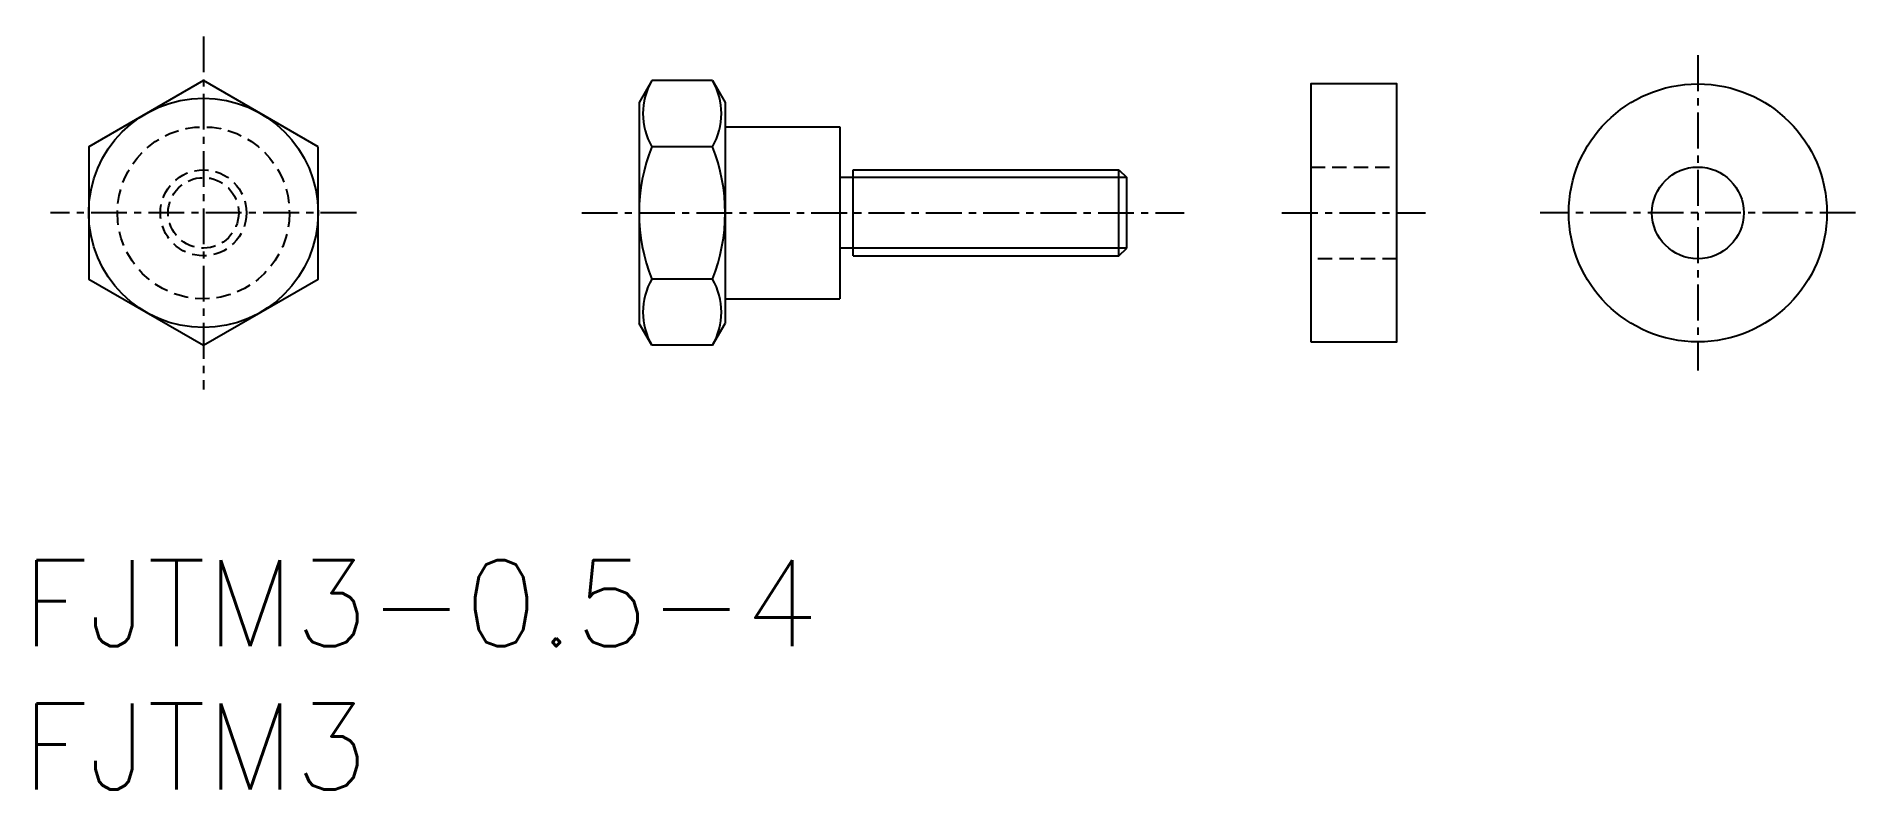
# Model space of a CAD drawing. Extents: x 114.2 to 177.6, y 88.2 to 114.5.
import ezdxf
from ezdxf.enums import TextEntityAlignment as Align

# ---------------------------------------------------------------- set-up
doc = ezdxf.new("R2010")
doc.units = 0
doc.linetypes.add('CENTER', pattern=[2, 1.25, -0.25, 0.25, -0.25])
doc.linetypes.add('DASHED', pattern=[0.75, 0.5, -0.25])
doc.layers.get('0').update_dxf_attribs({"linetype": 'CONTINUOUS'})
doc.layers.add('CENTER', color=1, linetype='CENTER')
doc.styles.get("Standard").update_dxf_attribs({"font": 'txt.shx', "bigfont": 'extfont.shx'})

msp = doc.modelspace()

# ---------------------------------------------------------------- linework, layer by layer
at = {"color": 7, "linetype": 'CONTINUOUS'}
for p, q in [((135.607, 112.941), (135.166, 112.176)), ((137.725, 112.941), (135.607, 112.941)), ((137.725, 112.941), (138.166, 112.176)), ((135.166, 112.176), (135.166, 104.467)), ((138.166, 112.176), (138.166, 104.467)), ((138.166, 111.322), (142.166, 111.322)), ((142.166, 111.322), (142.166, 105.322)), ((137.725, 110.631), (135.607, 110.631)), ((142.634, 106.822), (142.634, 109.822)), ((142.634, 109.822), (151.895, 109.822)), ((151.895, 109.822), (152.166, 109.551)), ((151.895, 106.822), (151.895, 109.822)), ((152.166, 107.092), (152.166, 109.551)), ((142.634, 106.822), (151.895, 106.822)), ((151.895, 106.822), (152.166, 107.092)), ((137.725, 106.012), (135.607, 106.012)), ((138.166, 105.322), (142.166, 105.322)), ((135.607, 103.703), (135.166, 104.467)), ((137.725, 103.703), (138.166, 104.467)), ((137.725, 103.703), (135.607, 103.703))]:
    msp.add_line(p, q, dxfattribs=at)
at = {"color": 3, "linetype": 'DASHED'}
for p, q in [((158.581, 109.922), (161.581, 109.922)), ((161.581, 106.722), (158.581, 106.722))]:
    msp.add_line(p, q, dxfattribs=at)
at = {"color": 3, "linetype": 'CONTINUOUS'}
for p, q in [((152.166, 109.551), (142.166, 109.551)), ((152.166, 107.092), (142.166, 107.092))]:
    msp.add_line(p, q, dxfattribs=at)
at = {"color": 7, "linetype": 'CONTINUOUS'}
for points in [[(123.975, 110.631), (119.975, 112.941), (115.975, 110.631), (115.975, 106.012), (119.975, 103.703), (123.975, 106.012)], [(158.581, 103.822), (161.581, 103.822), (161.581, 112.822), (158.581, 112.822)]]:
    msp.add_lwpolyline(points, close=True, dxfattribs=at)
for centre, radius in [((119.975, 108.322), 4), ((172.081, 108.322), 4.5), ((172.081, 108.322), 1.6)]:
    msp.add_circle(centre, radius, dxfattribs=at)
at = {"color": 3, "linetype": 'DASHED'}
for radius in [3, 1.5, 1.23]:
    msp.add_circle((119.975, 108.322), radius, dxfattribs=at)
at = {"color": 7, "linetype": 'CONTINUOUS'}
for centre, radius, start, end in [((137.607, 111.786), 2.309, 150.00001, 209.99999), ((135.725, 111.786), 2.309, 330.00001, 29.99999), ((141.43, 108.322), 6.264, 158.36645, 201.63355), ((131.902, 108.322), 6.264, 338.36645, 21.63355), ((137.607, 104.858), 2.309, 150.00001, 209.99999), ((135.725, 104.858), 2.309, 330.00001, 29.99999)]:
    msp.add_arc(centre, radius, start, end, dxfattribs=at)
at = {"layer": 'CENTER', "color": 1, "linetype": 'CENTER'}
for p, q in [((119.975, 114.48), (119.975, 102.163)), ((172.081, 113.822), (172.081, 102.822)), ((125.308, 108.322), (114.641, 108.322)), ((133.166, 108.322), (154.166, 108.322)), ((157.581, 108.322), (162.581, 108.322)), ((177.581, 108.322), (166.581, 108.322))]:
    msp.add_line(p, q, dxfattribs=at)

# ---------------------------------------------------------------- texts
at = {"color": 7, "linetype": 'CONTINUOUS'}
for s, p in [('FJTM3-0.5-4', (113.637, 94.7)), ('FJTM3', (113.637, 89.7))]:
    msp.add_text(s, height=3, dxfattribs=at).set_placement(p, align=Align.MIDDLE_LEFT)

doc.saveas('drawing.dxf')
